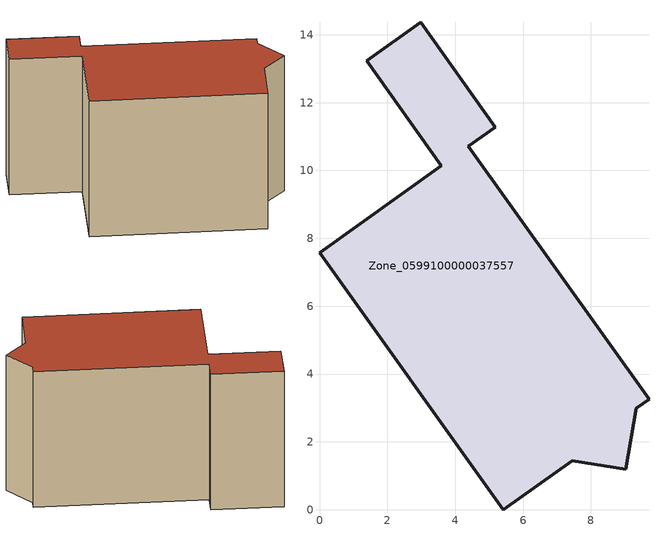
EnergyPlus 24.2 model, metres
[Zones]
Zone_0599100000037557
 floor ground (C_G): 7.44,1.45 5.41,0 0,7.57 3.59,10.14 1.39,13.23 2.98,14.37 5.18,11.27 4.39,10.71 9.71,3.26 9.33,2.99 9.02,1.19 z0
 wall outside (C_F): 5.18,11.27 2.98,14.37 1.39,13.23 3.59,10.14 0,7.57 5.41,0 7.44,1.45 9.02,1.19 9.33,2.99 9.71,3.26 4.39,10.71 5.18,11.27 z0:8.28
 roof outside (C_R): 9.33,2.99 9.71,3.26 4.39,10.71 5.18,11.27 2.98,14.37 1.39,13.23 3.59,10.14 0,7.57 5.41,0 7.44,1.45 9.02,1.19 z8.28
[BUILDING]
Pand.0599100000037557: North Axis=0; Terrain=City; Loads Convergence Tolerance Value=0.04; Temperature Convergence Tolerance Value=0.4; Solar Distribution=FullExterior; Maximum Number of Warmup Days=25; Minimum Number of Warmup Days=1
[Site:Location]
Rotterdam.The.Hague.AP_ZH_NLD Design_Conditions: Latitude=51.96; Longitude=4.45; Time Zone=1; Elevation=-4.5
[SITE:GROUNDTEMPERATURE:BUILDINGSURFACE]
18, 18, 18, 18, 18, 18, 18, 18, 18, 18, 18, 18
[MATERIAL] Thermal Absorptance=0.9; Solar Absorptance=0.7; Visible Absorptance=0.7
Name | Roughness | Thickness | Conductivity | Density | Specific Heat
G.TI.1975-1991 | MediumSmooth | 0.15 | 0.288461 | 540 | 1210
F.TI.1975-1991 | Rough | 0.3 | 0.230769 | 1920 | 840
R.TI.1975-1991 | MediumRough | 0.2 | 0.153846 | 1500 | 1000
[CONSTRUCTION]
C_G: G.TI.1975-1991
C_F: F.TI.1975-1991
C_R: R.TI.1975-1991
[ZONE]
Zone_0599100000037557: Type=1; Multiplier=1; Ceiling Height=Autocalculate; Volume=Autocalculate; Floor Area=autocalculate; Part of Total Floor Area=Yes
[ZONEINFILTRATION:DESIGNFLOWRATE]
Infil_Zone_0599100000037557: Zone or ZoneList or Space or SpaceList=Zone_0599100000037557; Schedule=AlwaysOn; Design Flow Rate Calculation Method=Flow/Area; Flow Rate per Floor Area=0.003; Constant Term Coefficient=1; Temperature Term Coefficient=0; Velocity Term Coefficient=0; Velocity Squared Term Coefficient=0
[HVACTEMPLATE:ZONE:IDEALLOADSAIRSYSTEM]
Zone_0599100000037557: Maximum Heating Supply Air Temperature=50; Minimum Cooling Supply Air Temperature=13; Maximum Heating Supply Air Humidity Ratio=0.0156; Minimum Cooling Supply Air Humidity Ratio=0.0077; Heating Limit=NoLimit; Cooling Limit=NoLimit; Dehumidification Control Type=ConstantSensibleHeatRatio; Cooling Sensible Heat Ratio=0.7; Dehumidification Setpoint=60; Humidification Control Type=None; Humidification Setpoint=30; Outdoor Air Method=None; Outdoor Air Flow Rate per Person=0.00944; Outdoor Air Flow Rate per Zone Floor Area=0; Outdoor Air Flow Rate per Zone=0; Demand Controlled Ventilation Type=None; Outdoor Air Economizer Type=NoEconomizer; Heat Recovery Type=None; Sensible Heat Recovery Effectiveness=0.7; Latent Heat Recovery Effectiveness=0.65
[ZONECONTROL:THERMOSTAT]
ThermostatControl_Zone_0599100000037557: Zone or ZoneList=Zone_0599100000037557; Control Type Schedule=DualSetpointControlType; Control 1=Thermostat_Zone_0599100000037557; Temperature Difference Between Cutout And Setpoint=0
[THERMOSTATSETPOINT:DUALSETPOINT]
Thermostat_Zone_0599100000037557: Heating Setpoint Temperature Schedule=HeatingSetpoint_Zone_0599100000037557; Cooling Setpoint Temperature Schedule=CoolingSetpoint_Zone_0599100000037557
[SCHEDULE:COMPACT]
HeatingSetpoint_Zone_0599100000037557: Through: 12/31, For: AllDays, Until: 24:00, 21
CoolingSetpoint_Zone_0599100000037557: Through: 12/31, For: AllDays, Until: 24:00, 24
DualSetpointControlType: Through: 12/31, For: AllDays, Until: 24:00, 4
AlwaysOn: Through: 12/31, For: AllDays, Until: 24:00, 1
